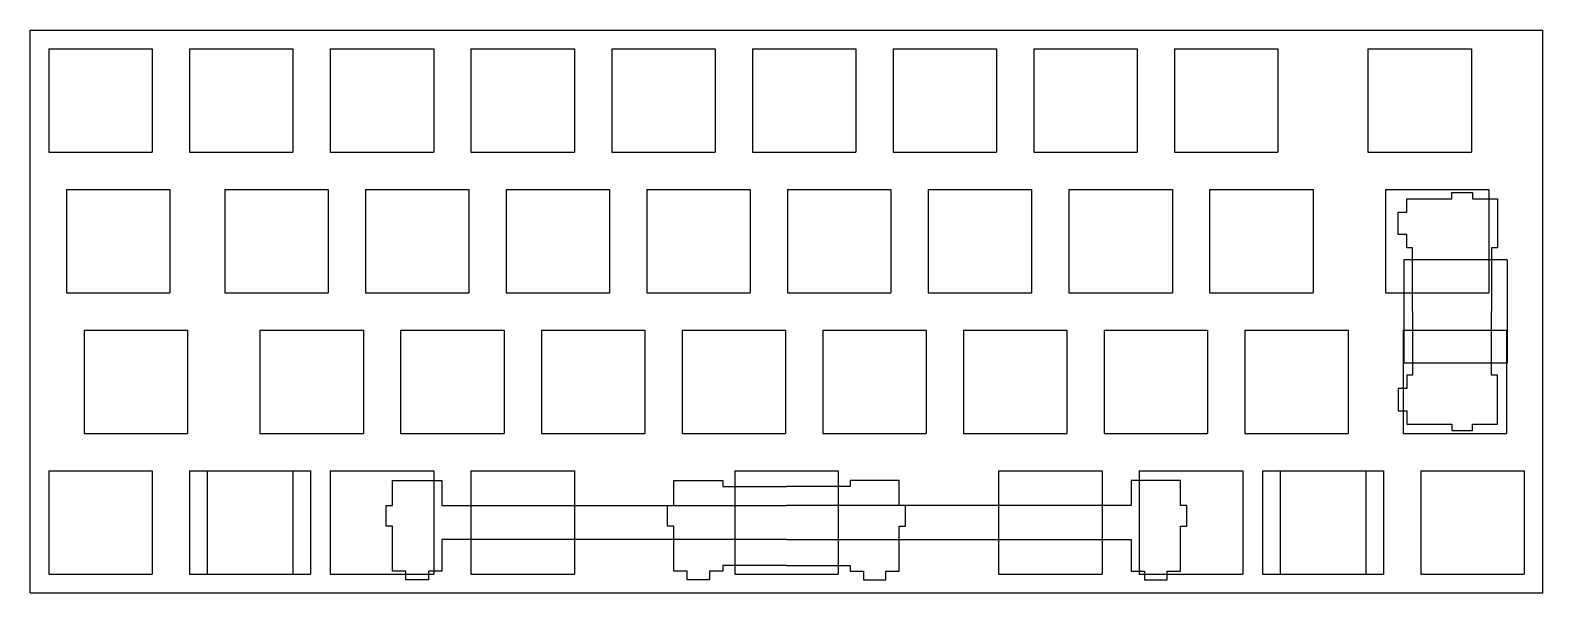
# Model space of a CAD drawing. Header units: millimetres. Extents: x 0 to 205, y -76 to 0.
import ezdxf

# ---------------------------------------------------------------- set-up
doc = ezdxf.new("R2010")
doc.units = ezdxf.units.MM

msp = doc.modelspace()

# ---------------------------------------------------------------- linework, layer by layer
for p, q in [((0, 0), (204.7875, 0)), ((0, -76.2), (0, 0)), ((204.7875, -76.2), (204.7875, 0)), ((2.525, -2.525), (16.525, -2.525)), ((2.525, -2.525), (2.525, -16.525)), ((16.525, -2.525), (16.525, -16.525)), ((21.575, -2.525), (35.575, -2.525)), ((21.575, -2.525), (21.575, -16.525)), ((35.575, -2.525), (35.575, -16.525)), ((40.625, -2.525), (54.625, -2.525)), ((40.625, -2.525), (40.625, -16.525)), ((54.625, -2.525), (54.625, -16.525)), ((59.675, -2.525), (73.675, -2.525)), ((59.675, -2.525), (59.675, -16.525)), ((73.675, -2.525), (73.675, -16.525)), ((78.725, -2.525), (92.725, -2.525)), ((78.725, -2.525), (78.725, -16.525)), ((92.725, -2.525), (92.725, -16.525)), ((97.775, -2.525), (111.775, -2.525)), ((97.775, -2.525), (97.775, -16.525)), ((111.775, -2.525), (111.775, -16.525)), ((116.825, -2.525), (130.825, -2.525)), ((116.825, -2.525), (116.825, -16.525)), ((130.825, -2.525), (130.825, -16.525)), ((135.875, -2.525), (149.875, -2.525)), ((135.875, -2.525), (135.875, -16.525)), ((149.875, -2.525), (149.875, -16.525)), ((154.925, -2.525), (168.925, -2.525)), ((154.925, -2.525), (154.925, -16.525)), ((168.925, -2.525), (168.925, -16.525)), ((181.11875, -2.525), (195.11875, -2.525)), ((181.11875, -2.525), (181.11875, -16.525)), ((195.11875, -2.525), (195.11875, -16.525)), ((2.525, -16.525), (16.525, -16.525)), ((21.575, -16.525), (35.575, -16.525)), ((40.625, -16.525), (54.625, -16.525)), ((59.675, -16.525), (73.675, -16.525)), ((78.725, -16.525), (92.725, -16.525)), ((97.775, -16.525), (111.775, -16.525)), ((116.825, -16.525), (130.825, -16.525)), ((135.875, -16.525), (149.875, -16.525)), ((154.925, -16.525), (168.925, -16.525)), ((181.11875, -16.525), (195.11875, -16.525)), ((4.90625, -21.575), (18.90625, -21.575)), ((4.90625, -21.575), (4.90625, -35.575)), ((18.90625, -21.575), (18.90625, -35.575)), ((26.3375, -21.575), (40.3375, -21.575)), ((26.3375, -21.575), (26.3375, -35.575)), ((40.3375, -21.575), (40.3375, -35.575)), ((45.3875, -21.575), (59.3875, -21.575)), ((45.3875, -21.575), (45.3875, -35.575)), ((59.3875, -21.575), (59.3875, -35.575)), ((64.4375, -21.575), (78.4375, -21.575)), ((64.4375, -21.575), (64.4375, -35.575)), ((78.4375, -21.575), (78.4375, -35.575)), ((83.4875, -21.575), (97.4875, -21.575)), ((83.4875, -21.575), (83.4875, -35.575)), ((97.4875, -21.575), (97.4875, -35.575)), ((102.5375, -21.575), (116.5375, -21.575)), ((102.5375, -21.575), (102.5375, -35.575)), ((116.5375, -21.575), (116.5375, -35.575)), ((121.5875, -21.575), (135.5875, -21.575)), ((121.5875, -21.575), (121.5875, -35.575)), ((135.5875, -21.575), (135.5875, -35.575)), ((140.6375, -21.575), (154.6375, -21.575)), ((140.6375, -21.575), (140.6375, -35.575)), ((154.6375, -21.575), (154.6375, -35.575)), ((159.6875, -21.575), (173.6875, -21.575)), ((159.6875, -21.575), (159.6875, -35.575)), ((173.6875, -21.575), (173.6875, -35.575)), ((183.5, -21.575), (197.5, -21.575)), ((183.5, -21.575), (183.5, -35.575)), ((192.4685, -22.8346), (192.4685, -21.971)), ((192.4685, -21.971), (195.2625, -21.971)), ((195.2625, -21.971), (195.2625, -22.8346)), ((197.5, -21.575), (197.5, -35.575)), ((186.3725, -24.638), (186.3725, -22.8346)), ((186.3725, -22.8346), (192.4685, -22.8346)), ((195.2625, -22.8346), (198.6661, -22.8346)), ((198.6661, -22.8346), (198.6661, -29.4894)), ((185.2041, -27.686), (185.2041, -24.638)), ((185.2041, -24.638), (186.3725, -24.638)), ((186.3725, -27.686), (185.2041, -27.686)), ((186.3725, -29.4894), (186.3725, -27.686)), ((187.1599, -29.4894), (186.3725, -29.4894)), ((187.1599, -38.1), (187.1599, -29.4894)), ((198.6661, -29.4894), (197.8533, -29.4894)), ((197.8533, -29.4894), (197.8533, -38.1)), ((185.9765, -31.1), (185.9765, -45.1)), ((199.9765, -31.1), (185.9765, -31.1)), ((199.9765, -31.1), (199.9765, -45.1)), ((4.90625, -35.575), (18.90625, -35.575)), ((26.3375, -35.575), (40.3375, -35.575)), ((45.3875, -35.575), (59.3875, -35.575)), ((64.4375, -35.575), (78.4375, -35.575)), ((83.4875, -35.575), (97.4875, -35.575)), ((102.5375, -35.575), (116.5375, -35.575)), ((121.5875, -35.575), (135.5875, -35.575)), ((140.6375, -35.575), (154.6375, -35.575)), ((159.6875, -35.575), (173.6875, -35.575)), ((183.5, -35.575), (197.5, -35.575)), ((187.1599, -38.1), (187.1599, -46.7106)), ((197.8533, -46.7106), (197.8533, -38.1)), ((7.2875, -40.625), (21.2875, -40.625)), ((7.2875, -40.625), (7.2875, -54.625)), ((21.2875, -40.625), (21.2875, -54.625)), ((31.1, -40.625), (45.1, -40.625)), ((31.1, -40.625), (31.1, -54.625)), ((45.1, -40.625), (45.1, -54.625)), ((50.15, -40.625), (64.15, -40.625)), ((50.15, -40.625), (50.15, -54.625)), ((64.15, -40.625), (64.15, -54.625)), ((69.2, -40.625), (83.2, -40.625)), ((69.2, -40.625), (69.2, -54.625)), ((83.2, -40.625), (83.2, -54.625)), ((88.25, -40.625), (102.25, -40.625)), ((88.25, -40.625), (88.25, -54.625)), ((102.25, -40.625), (102.25, -54.625)), ((107.3, -40.625), (121.3, -40.625)), ((107.3, -40.625), (107.3, -54.625)), ((121.3, -40.625), (121.3, -54.625)), ((126.35, -40.625), (140.35, -40.625)), ((126.35, -40.625), (126.35, -54.625)), ((140.35, -40.625), (140.35, -54.625)), ((145.4, -40.625), (159.4, -40.625)), ((145.4, -40.625), (145.4, -54.625)), ((159.4, -40.625), (159.4, -54.625)), ((164.45, -40.625), (178.45, -40.625)), ((164.45, -40.625), (164.45, -54.625)), ((178.45, -40.625), (178.45, -54.625)), ((185.88125, -40.625), (199.88125, -40.625)), ((185.88125, -40.625), (185.88125, -54.625)), ((199.88125, -40.625), (199.88125, -54.625)), ((199.9765, -45.1), (185.9765, -45.1)), ((187.1599, -46.7106), (186.3725, -46.7106)), ((186.3725, -46.7106), (186.3725, -48.514)), ((198.6661, -46.7106), (197.8533, -46.7106)), ((198.6661, -53.3654), (198.6661, -46.7106)), ((186.3725, -48.514), (185.2041, -48.514)), ((185.2041, -48.514), (185.2041, -51.562)), ((185.2041, -51.562), (186.3725, -51.562)), ((186.3725, -51.562), (186.3725, -53.3654)), ((7.2875, -54.625), (21.2875, -54.625)), ((31.1, -54.625), (45.1, -54.625)), ((50.15, -54.625), (64.15, -54.625)), ((69.2, -54.625), (83.2, -54.625)), ((88.25, -54.625), (102.25, -54.625)), ((107.3, -54.625), (121.3, -54.625)), ((126.35, -54.625), (140.35, -54.625)), ((145.4, -54.625), (159.4, -54.625)), ((164.45, -54.625), (178.45, -54.625)), ((185.88125, -54.625), (199.88125, -54.625)), ((186.3725, -53.3654), (192.4685, -53.3654)), ((192.4685, -53.3654), (192.4685, -54.229)), ((192.4685, -54.229), (195.2625, -54.229)), ((195.2625, -54.229), (195.2625, -53.3654)), ((195.2625, -53.3654), (198.6661, -53.3654)), ((2.525, -59.675), (16.525, -59.675)), ((2.525, -59.675), (2.525, -73.675)), ((16.525, -59.675), (16.525, -73.675)), ((21.575, -59.675), (35.575, -59.675)), ((21.575, -59.675), (21.575, -73.675)), ((23.95625, -59.675), (37.95625, -59.675)), ((23.95625, -59.675), (23.95625, -73.675)), ((35.575, -59.675), (35.575, -73.675)), ((37.95625, -59.675), (37.95625, -73.675)), ((40.625, -59.675), (54.625, -59.675)), ((40.625, -59.675), (40.625, -73.675)), ((49.06635, -60.9854), (55.72115, -60.9854)), ((49.06635, -64.389), (49.06635, -60.9854)), ((54.625, -59.675), (54.625, -73.675)), ((55.72115, -60.9854), (55.72115, -64.375)), ((59.675, -59.675), (73.675, -59.675)), ((59.675, -59.675), (59.675, -73.675)), ((73.675, -59.675), (73.675, -73.675)), ((87.12835, -60.9854), (93.78315, -60.9854)), ((87.12835, -64.389), (87.12835, -60.9854)), ((93.78315, -60.9854), (93.78315, -61.7982)), ((95.39375, -59.675), (109.39375, -59.675)), ((95.39375, -59.675), (95.39375, -73.675)), ((95.39375, -59.675), (109.39375, -59.675)), ((95.39375, -59.675), (95.39375, -73.675)), ((109.39375, -59.675), (109.39375, -73.675)), ((109.39375, -59.675), (109.39375, -73.675)), ((117.65915, -60.9854), (111.00435, -60.9854)), ((111.00435, -60.9854), (111.00435, -61.7982)), ((117.65915, -64.389), (117.65915, -60.9854)), ((131.1125, -59.675), (145.1125, -59.675)), ((131.1125, -59.675), (131.1125, -73.675)), ((145.1125, -59.675), (145.1125, -73.675)), ((155.72115, -60.9854), (149.06635, -60.9854)), ((149.06635, -60.9854), (149.06635, -64.375)), ((150.1625, -59.675), (164.1625, -59.675)), ((150.1625, -59.675), (150.1625, -73.675)), ((155.72115, -64.389), (155.72115, -60.9854)), ((164.1625, -59.675), (164.1625, -73.675)), ((166.83125, -59.675), (180.83125, -59.675)), ((166.83125, -59.675), (166.83125, -73.675)), ((169.2125, -59.675), (183.2125, -59.675)), ((169.2125, -59.675), (169.2125, -73.675)), ((180.83125, -59.675), (180.83125, -73.675)), ((183.2125, -59.675), (183.2125, -73.675)), ((188.2625, -59.675), (202.2625, -59.675)), ((188.2625, -59.675), (188.2625, -73.675)), ((202.2625, -59.675), (202.2625, -73.675)), ((93.78315, -61.7982), (102.39375, -61.7982)), ((111.00435, -61.7982), (102.39375, -61.7982)), ((48.20275, -67.183), (48.20275, -64.389)), ((48.20275, -64.389), (49.06635, -64.389)), ((55.72115, -64.375), (102.39375, -64.375)), ((86.26475, -67.183), (86.26475, -64.389)), ((86.26475, -64.389), (87.12835, -64.389)), ((149.06635, -64.375), (102.39375, -64.375)), ((118.52275, -64.389), (117.65915, -64.389)), ((118.52275, -67.183), (118.52275, -64.389)), ((156.58475, -64.389), (155.72115, -64.389)), ((156.58475, -67.183), (156.58475, -64.389)), ((49.06635, -67.183), (48.20275, -67.183)), ((49.06635, -73.279), (49.06635, -67.183)), ((87.12835, -67.183), (86.26475, -67.183)), ((87.12835, -73.279), (87.12835, -67.183)), ((117.65915, -73.279), (117.65915, -67.183)), ((117.65915, -67.183), (118.52275, -67.183)), ((155.72115, -73.279), (155.72115, -67.183)), ((155.72115, -67.183), (156.58475, -67.183)), ((102.39375, -68.975), (55.72115, -68.975)), ((55.72115, -68.975), (55.72115, -73.279)), ((102.39375, -68.975), (149.06635, -68.975)), ((149.06635, -68.975), (149.06635, -73.279)), ((2.525, -73.675), (16.525, -73.675)), ((21.575, -73.675), (35.575, -73.675)), ((23.95625, -73.675), (37.95625, -73.675)), ((40.625, -73.675), (54.625, -73.675)), ((50.86975, -73.279), (49.06635, -73.279)), ((50.86975, -74.4474), (50.86975, -73.279)), ((55.72115, -73.279), (53.91775, -73.279)), ((53.91775, -73.279), (53.91775, -74.4474)), ((59.675, -73.675), (73.675, -73.675)), ((88.93175, -73.279), (87.12835, -73.279)), ((88.93175, -74.4474), (88.93175, -73.279)), ((93.78315, -73.279), (91.97975, -73.279)), ((91.97975, -73.279), (91.97975, -74.4474)), ((102.39375, -72.4916), (93.78315, -72.4916)), ((93.78315, -72.4916), (93.78315, -73.279)), ((95.39375, -73.675), (109.39375, -73.675)), ((95.39375, -73.675), (109.39375, -73.675)), ((102.39375, -72.4916), (111.00435, -72.4916)), ((111.00435, -72.4916), (111.00435, -73.279)), ((111.00435, -73.279), (112.80775, -73.279)), ((112.80775, -73.279), (112.80775, -74.4474)), ((115.85575, -74.4474), (115.85575, -73.279)), ((115.85575, -73.279), (117.65915, -73.279)), ((131.1125, -73.675), (145.1125, -73.675)), ((149.06635, -73.279), (150.86975, -73.279)), ((150.1625, -73.675), (164.1625, -73.675)), ((150.86975, -73.279), (150.86975, -74.4474)), ((153.91775, -74.4474), (153.91775, -73.279)), ((153.91775, -73.279), (155.72115, -73.279)), ((166.83125, -73.675), (180.83125, -73.675)), ((169.2125, -73.675), (183.2125, -73.675)), ((188.2625, -73.675), (202.2625, -73.675)), ((53.91775, -74.4474), (50.86975, -74.4474)), ((91.97975, -74.4474), (88.93175, -74.4474)), ((112.80775, -74.4474), (115.85575, -74.4474)), ((150.86975, -74.4474), (153.91775, -74.4474)), ((0, -76.2), (204.7875, -76.2))]:
    msp.add_line(p, q)

doc.saveas('drawing.dxf')
